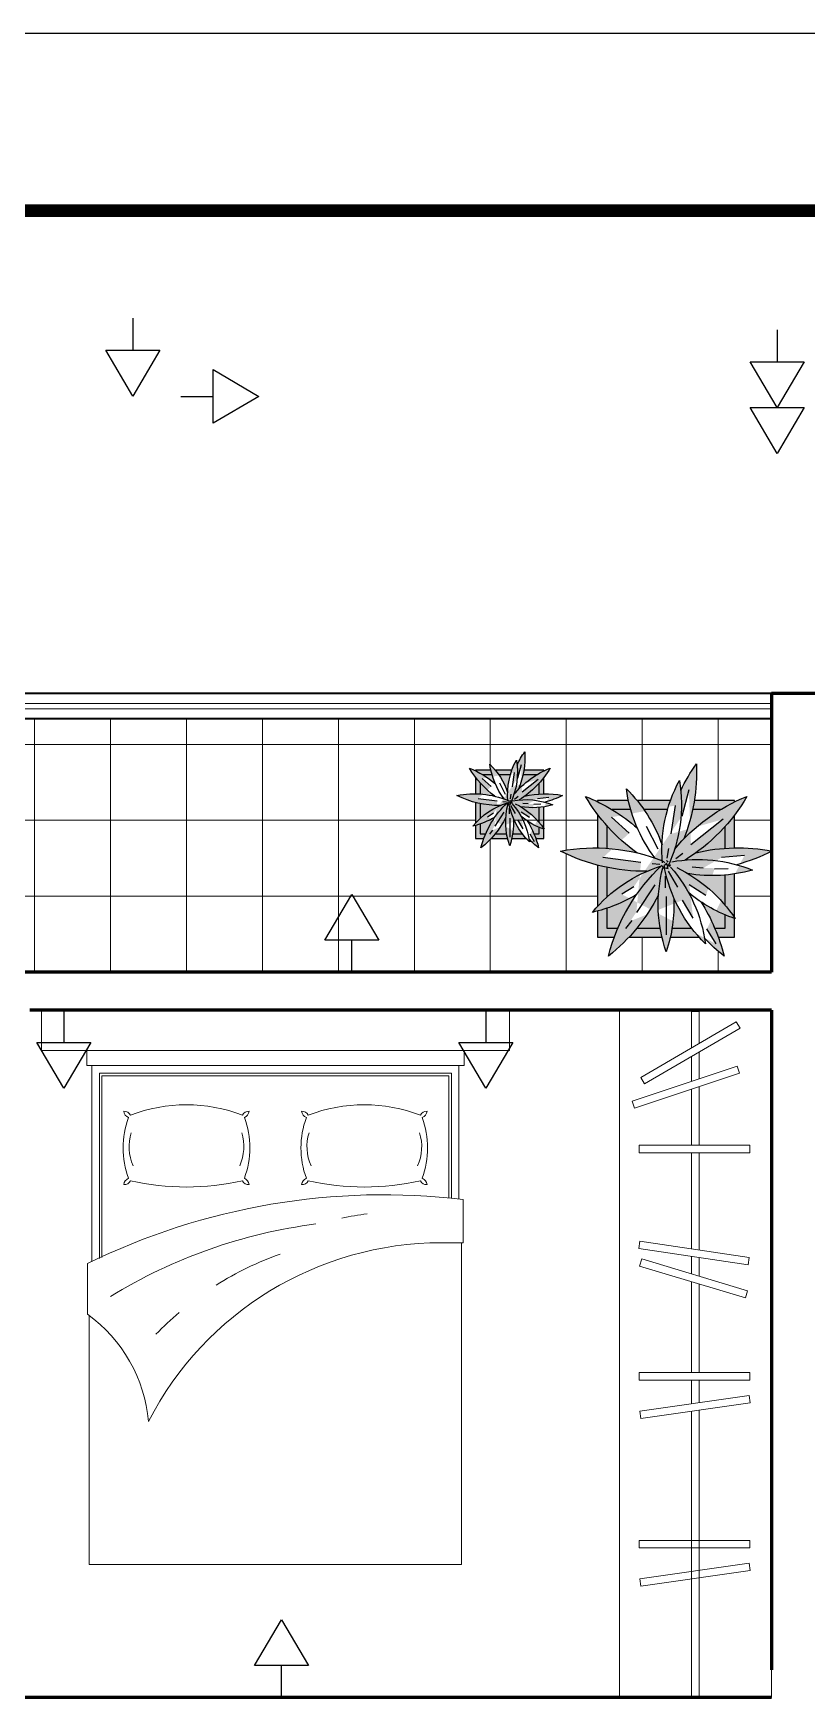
# Model space of a CAD drawing. Header units: millimetres. Extents: x 1127 to 14330, y -137 to 7568.
# Drawn here: x 12669 to 12974, y 6910 to 7568 of the extents above; entities that cross this region are included whole.
import ezdxf

# ---------------------------------------------------------------- set-up
doc = ezdxf.new("R2010")
doc.units = ezdxf.units.MM
doc.header["$LTSCALE"] = 0.01
for name, color, linetype, lineweight in [('0.05', 8, 'Continuous', 5), ('0.20', 7, 'Continuous', 20), ('0.35', 150, 'Continuous', 35), ('0.60', 4, 'Continuous', 60)]:
    doc.layers.add(name, color=color, linetype=linetype, lineweight=lineweight)
doc.layers.add('HAC_MOB', color=61, linetype='Continuous')
doc.layers.add('mob', color=8, linetype='Continuous')

# ---------------------------------------------------------------- blocks, each defined once
blk = doc.blocks.new('-Vaso com Planta 2')
at = {"layer": 'HAC_MOB'}
h = blk.add_hatch(color=69, dxfattribs=at)
h.set_gradient(color1=(63, 82, 30), color2=(145, 188, 73), rotation=45, one_color=1, tint=0.51, name='SPHERICAL')
edge = h.paths.add_edge_path()
edge.add_arc((35.17, -32.07), 48.17, 170.1628, 172.3064)
edge.add_arc((-46.31, 8.76), 48.17, 314.4622, 336.3144)
edge.add_arc((45.93, -12.68), 48.17, 177.5091, 198.9221)
edge.add_arc((-45.21, -12.68), 48.17, 341.0779, 363.7436)
edge.add_arc((56.66, 17.52), 60.22, 206.7022, 231.6494)
edge.add_arc((-39.18, -44.07), 60.22, 13.8052, 35.1221)
edge.add_arc((35.16, 31.7), 48.17, 238.6173, 257.3835)
edge.add_arc((-12.51, -45.98), 48.17, 39.5393, 66.6629)
edge.add_arc((7.64, 58.46), 60.22, 268.9772, 297.1039)
edge.add_arc((23.86, -54.3), 60.22, 79.2597, 103.262)
edge.add_arc((-25.21, 53.13), 60.22, 305.8289, 329.8312)
edge.add_arc((49.4, -32.97), 60.22, 111.987, 131.1284)
edge.add_arc((-34.3, 31.78), 48.17, 336.2594, 352.3064)
edge.add_arc((47.18, -9.05), 48.17, 134.4622, 160.6985)
edge.add_arc((-46.43, 5.26), 48.17, 1.9128, 28.3064)
edge.add_arc((43.48, 20.13), 48.17, 170.4622, 174.4001)
edge.add_arc((-58.75, -1.21), 60.22, 25.6238, 35.2857)
edge.add_arc((50.56, 30.88), 60.22, 177.4415, 201.4438)
edge.add_arc((-48.8, -32.97), 60.22, 44.0107, 68.013)
edge.add_arc((25.8, 53.13), 60.22, 210.1688, 234.1711)
edge.add_arc((-23.26, -54.3), 60.22, 76.738, 100.7403)
edge.add_arc((-7.04, 58.46), 60.22, 242.8961, 254.7474)
edge.add_arc((-10.08, -46.07), 48.17, 105.4184, 111.9405)
edge.add_arc((-14.88, 44.94), 48.17, 254.0963, 279.6725)
edge.add_arc((17.79, -43.98), 48.17, 120.6679, 146.5173)
edge.add_arc((-37.81, 28.23), 48.17, 288.6731, 303.69)
edge.add_arc((39.78, -44.07), 60.22, 147.6545, 166.1948)
edge.add_arc((-56.06, 17.52), 60.22, 308.3506, 316.6199)
edge = h.paths.add_edge_path(flags=16)
edge.add_line((-7.11, 25.01), (-4.78, 16.23))
edge.add_line((10.97, -6.9), (14.95, -9.37))
edge.add_line((-16.06, -25.69), (-13.04, -20.75))
edge.add_line((-25.39, 3.38), (-17.84, 2.7))
edge.add_line((-11.8, -0.73), (-8.24, -0.46))
edge.add_line((-20.03, -1), (-15.51, -1.14))
edge.add_line((-12.76, -9.78), (-7.27, -6.21))
edge.add_line((-8.51, -17.19), (-5.08, -11.29))
edge.add_line((11.66, -18.01), (13.72, -20.61))
edge.add_line((4.11, -6.21), (10.15, -15.4))
edge.add_line((8.64, 1.05), (21.13, 2.7))
edge.add_line((12.48, 10.79), (18.38, 16))
edge.add_line((-2.61, 19.84), (-1.24, 10.51))
edge.add_line((-18.39, 15.31), (-7.82, 6.95))
h = blk.add_hatch(color=35, dxfattribs=at)
h.set_gradient(color1=(160, 120, 75), color2=(204, 178, 147), rotation=45, one_color=1, tint=0.69, name='CYLINDER')
h.paths.add_polyline_path([(9.96, -20.5), (2.33, -20.5, -0.015873), (1.74, -23.5), (12.57, -23.5, -0.016519)])
h.paths.add_polyline_path([(22.9, -14.89, -0.016251), (19.9, -13.99), (19.9, -20.5), (16.23, -20.5, -0.01339), (17.41, -23.5), (22.9, -23.5)])
h.paths.add_polyline_path([(22.9, 0.21, -0.012796), (19.9, -0.5), (19.9, -10.34, -0.021954), (22.9, -13.32)])
h.paths.add_polyline_path([(22.9, 16.91, -0.0197), (19.9, 13.23), (19.9, 5.78, -0.012468), (22.9, 5.9)])
h.paths.add_polyline_path([(22.9, 21.1), (22.9, 21.5), (12.76, 21.5, -0.016061), (12, 18.5), (18.15, 18.5, -0.022471)])
h.paths.add_polyline_path([(9.93, 21.5), (-1.08, 21.5, -0.016359), (-0.12, 18.5), (7.66, 18.5, -0.019535)])
h.paths.add_polyline_path([(-8.92, 21.5), (-22.1, 21.5), (-22.1, 21, -0.021551), (-17.55, 18.5), (-8.37, 18.5, -0.012666)])
h.paths.add_polyline_path([(-19.1, 13.01, -0.019575), (-22.1, 16.65), (-22.1, 5.9, -0.012469), (-19.1, 5.77)])
h.paths.add_polyline_path([(-19.1, -3.05, -0.015684), (-22.1, -2.69), (-22.1, -16.98, -0.02585), (-19.1, -13)])
h.paths.add_polyline_path([(-19.1, -16.16, -0.016676), (-22.1, -17.31), (-22.1, -23.5), (-16.81, -23.5, -0.01339), (-15.63, -20.5), (-19.1, -20.5)])
h.paths.add_polyline_path([(-1.6, -20.5), (-8.04, -20.5, -0.02025), (-10.53, -23.5), (-1.01, -23.5, -0.015873)])
h = blk.add_hatch(color=254, dxfattribs=at)
h.set_gradient(color1=(223, 210, 179), rotation=45, one_color=1, tint=1, name='SPHERICAL')
h.paths.add_polyline_path([(-11.09, -11.85, -0.047299), (-19.1, -16.16), (-19.1, -20.5), (-15.63, -20.5, -0.040591)])
h.paths.add_polyline_path([(-2.19, -10.59, -0.059914), (-8.04, -20.5), (-1.6, -20.5, -0.051645)])
h.paths.add_polyline_path([(2.86, -9.54, -0.057127), (2.33, -20.5), (9.96, -20.5, -0.054366)])
h.paths.add_polyline_path([(19.9, -13.99, -0.056421), (10.07, -9.43, -0.052732), (16.23, -20.5), (19.9, -20.5)])
h.paths.add_polyline_path([(19.9, -0.5, -0.055763), (6.57, -1.75, -0.082884), (19.9, -10.34)])
h.paths.add_polyline_path([(19.9, 13.23, -0.055384), (10.04, 4.31, -0.041451), (19.9, 5.78)])
h.paths.add_polyline_path([(18.15, 18.5), (12, 18.5, -0.033802), (9.79, 12.39, -0.043099)])
h.paths.add_polyline_path([(7.66, 18.5), (-0.12, 18.5, -0.061338), (1.71, 6.87, -0.068124)])
h.paths.add_polyline_path([(-8.37, 18.5), (-17.55, 18.5, -0.06437), (-5.49, 8.87, -0.041838)])
h.paths.add_polyline_path([(-19.1, 13.01), (-19.1, 5.77, -0.040622), (-9.44, 4.31, -0.054138)])
h.paths.add_polyline_path([(-6.78, -2.55, -0.064244), (-19.1, -3.05), (-19.1, -13, -0.084446)])
for p, q in [((-7.11, 25.01), (-4.78, 16.23)), ((-2.61, 19.84), (-1.24, 10.51)), ((-18.39, 15.31), (-7.82, 6.95)), ((3.02, 5.44), (6.86, 12.98)), ((12.48, 10.79), (18.38, 16)), ((-0.4, 5.7), (0.11, 2.52)), ((-25.39, 3.38), (-17.84, 2.7)), ((-5.11, 4.05), (-2.82, 2.27)), ((2.4, 0.49), (4.94, 0.62)), ((8.64, 1.05), (21.13, 2.7)), ((-20.03, -1), (-15.51, -1.14)), ((-11.8, -0.73), (-8.24, -0.46)), ((-3.45, -7.01), (-0.4, -1.8)), ((0.52, -7.21), (0.52, -3.45)), ((-12.76, -9.78), (-7.27, -6.21)), ((0.34, -10.1), (0.34, -22.71)), ((4.11, -6.21), (10.15, -15.4)), ((10.97, -6.9), (14.95, -9.37)), ((-8.51, -17.19), (-5.08, -11.29)), ((-16.06, -25.69), (-13.04, -20.75)), ((11.66, -18.01), (13.72, -20.61))]:
    blk.add_line(p, q)
for points in [[(-4.46, 24.83, 0.042183), (-9.6, 33.57, 0.105114), (-5.49, 8.87)], [(1.55, 0.97, 0.146863), (-4.02, 28.11, 0.153151), (-0.07, -0.45, 0.092694)], [(-2.38, 5.38, 0.124777), (-26.25, 22.87, 0.123205), (-5.87, 1.91)], [(3.97, 2.54, 0.130259), (13.43, 25.33, 0.11498), (1.71, 6.87)], [(10.04, 4.31, 0.105114), (26.85, 22.87, 0.083715), (9.79, 12.39)], [(-9.44, 4.31, 0.105114), (-34.48, 4.86, 0.051757), (-22.89, 0.37)], [(6.57, -1.75, 0.123346), (35.08, 4.86, 0.142453), (1.6, 1.65)], [(-1.48, 1.32, 0.141549), (-28.08, -1.39, 0.112063), (-6.78, -2.55, 0.112063)], [(0.24, 1.81, 0.003013), (-0.17, 1.22)], [(1.65, 1.74, 0.00547), (0.85, 1.04)], [(2.86, -9.54, 0.109285), (19.3, -29.7, 0.147252), (1.65, 0.19, 0.110444)], [(10.07, -9.43, 0.082067), (24.63, -15.31, 0.145494), (1.85, 0)], [(-3.16, -0.6, 0.134965), (-22.39, -17.41, 0.092177), (-7.02, -8.81)], [(-1.12, -0.39, 0.146863), (-12.57, -25.62, 0.151657), (0.97, -0.46, 0.092989)], [(-2.19, -10.59, 0.093705), (0.36, -28.3, 0.146863), (1.43, -0.62)], [(-11.09, -11.85, 0.081074), (-18.7, -29.7, 0.036097), (-12.29, -23.84)]]:
    blk.add_lwpolyline(points, format="xyb")
for points in [[(-22.1, 21), (-22.1, 21.5), (-8.92, 21.5)], [(-22.1, 5.9), (-22.1, 16.65)], [(-17.55, 18.5), (-8.37, 18.5)], [(-1.08, 21.5), (9.93, 21.5)], [(-0.12, 18.5), (7.66, 18.5)], [(12, 18.5), (18.15, 18.5)], [(12.76, 21.5), (22.9, 21.5), (22.9, 21.1)], [(22.9, 16.91), (22.9, 5.9)], [(-19.1, 5.77), (-19.1, 13.01)], [(19.9, 13.23), (19.9, 5.78)], [(-1.24, 0.25), (-0.63, 0.07), (-0.88, -0.21)], [(0.13, -0.11), (-0.13, 0.11), (0.2, 0.86), (0.66, 0.36), (1.16, 0.14), (0.91, -0.64), (-0.3, -0.9), (0.02, -0.29)], [(22.9, 0.21), (22.9, -13.32)], [(-22.1, -16.98), (-22.1, -2.69)], [(-19.1, -13), (-19.1, -3.05)], [(1.13, -0.79), (1.45, -0.43), (1.42, -0.11)], [(19.9, -0.5), (19.9, -10.34)], [(-15.63, -20.5), (-19.1, -20.5), (-19.1, -16.16)], [(19.9, -13.99), (19.9, -20.5), (16.23, -20.5)], [(22.9, -14.89), (22.9, -23.5), (17.41, -23.5)], [(-16.81, -23.5), (-22.1, -23.5), (-22.1, -17.31)], [(-1.6, -20.5), (-8.04, -20.5)], [(9.96, -20.5), (2.33, -20.5)], [(-1.01, -23.5), (-10.53, -23.5)], [(12.57, -23.5), (1.74, -23.5)]]:
    blk.add_lwpolyline(points)

msp = doc.modelspace()

# ---------------------------------------------------------------- hatches: boundary and pattern name
at = {"layer": '0.05'}
h = msp.add_hatch(dxfattribs=at)
h.set_pattern_fill('_USER,_O', color=256, scale=30, double=1, pattern_type=0)
h.set_pattern_definition([(0, (12159.09, 7196.938), (0, 30), []), (90, (12159.09, 7196.938), (-30, 2e-15), [])])
h.paths.add_polyline_path([(12159.091, 7297.049), (12159.091, 7196.938), (12462.591, 7196.938), (12564.9, 7196.938), (12564.9, 7297.049)])
h.paths.add_polyline_path([(12445.373, 7227.981, -1), (12402.356, 7227.981, -1)], flags=16)
h.paths.add_polyline_path([(12440.955, 7229.975, -0.0104643), (12441.024, 7229.258), (12424.589, 7228.035), (12423.518, 7210.778, -0.0104643), (12422.799, 7210.807), (12423.864, 7227.981), (12406.705, 7226.704, -0.0104643), (12406.667, 7227.423), (12423.909, 7228.707), (12424.93, 7245.155, -0.0104643), (12425.648, 7245.096), (12424.634, 7228.76)], flags=0)
h.paths.add_polyline_path([(12390.196, 7246.112), (12390.213, 7208.612, -0.4142136), (12383.966, 7202.359), (12346.466, 7202.342, -0.4142136), (12340.213, 7208.589), (12340.196, 7246.089, -0.4142136), (12346.443, 7252.342), (12383.943, 7252.359, -0.4142136)], flags=16)
h.paths.add_polyline_path([(12389.571, 7246.112), (12389.588, 7208.612, -0.4142136), (12383.966, 7202.984), (12346.466, 7202.967, -0.4142136), (12340.838, 7208.589), (12340.821, 7246.089, -0.4142136), (12346.443, 7251.717), (12383.943, 7251.734, -0.4142136)], flags=0)
h.paths.add_polyline_path([(12280.841, 7208.758, 0.0150438), (12280.841, 7208.382)], flags=0)
h.paths.add_polyline_path([(12330.821, 7246.089), (12330.838, 7208.589, -0.4142136), (12324.591, 7202.337), (12287.091, 7202.32, -0.4142136), (12280.838, 7208.567), (12280.821, 7246.067, -0.4142136), (12287.068, 7252.32), (12324.568, 7252.337, -0.4142136)], flags=16)
h.paths.add_polyline_path([(12270.838, 7208.567), (12270.821, 7246.067, 0.3988987), (12264.897, 7252.306), (12227.071, 7252.297, 0.3910755), (12220.841, 7246.544), (12220.841, 7208.359, 0.3903324), (12226.762, 7202.306), (12264.588, 7202.314, 0.4143462)], flags=0)
h.paths.add_polyline_path([(12270.821, 7246.067), (12270.838, 7208.567, -0.4142136), (12264.591, 7202.314), (12227.091, 7202.297, -0.4142136), (12220.838, 7208.544), (12220.821, 7246.044, -0.4142136), (12227.068, 7252.297), (12264.568, 7252.314, -0.4142136)], flags=16)
h.paths.add_polyline_path([(12209.325, 7227.981, -1), (12166.308, 7227.981, -1)], flags=16)
h.paths.add_polyline_path([(12205.015, 7227.423, -0.0104643), (12204.976, 7226.704), (12187.817, 7227.981), (12188.882, 7210.807, -0.0104643), (12188.163, 7210.778), (12187.092, 7228.035), (12170.657, 7229.258, -0.0104643), (12170.726, 7229.975), (12187.047, 7228.76), (12186.033, 7245.096, -0.0104643), (12186.751, 7245.155), (12187.772, 7228.707)], flags=0)
h.paths.add_polyline_path([(12564.9, 7297.049), (12564.9, 7196.938), (12667.21, 7196.938), (12960.091, 7196.938), (12960.091, 7297.049)])
h.paths.add_polyline_path([(12868.442, 7254.176), (12868.442, 7251.575), (12866.358, 7251.575, -0.0133905), (12867.068, 7249.775), (12870.242, 7249.775), (12870.242, 7253.487, -0.0166756)], flags=16)
h.paths.add_polyline_path([(12835.935, 7266.787, -0.0508798), (12843.242, 7267.415), (12843.242, 7274.017, -0.0297133), (12840.869, 7277.592, -0.0179828), (12843.242, 7276.533), (12843.242, 7276.775), (12849.326, 7276.775, -0.0201725), (12848.921, 7279.071, -0.0269327), (12851.021, 7276.775), (12857.63, 7276.775, -0.0375631), (12859.395, 7280.737, -0.0171842), (12859.656, 7278.768, -0.0421831), (12862.741, 7284.014, -0.050293), (12862.336, 7276.775), (12870.242, 7276.775), (12870.242, 7276.474, -0.018903), (12872.733, 7277.592, -0.0310816), (12870.242, 7273.86), (12870.242, 7267.413, -0.0517073), (12877.668, 7266.787, -0.0517571), (12870.712, 7264.092, 0.089383), (12860.502, 7265.021, 0.1232053), (12872.733, 7277.592, 0.124777), (12858.407, 7267.102, -0.032607), (12857.024, 7263.6), (12857.164, 7263.335), (12856.419, 7263.489, 0.1351341), (12863.301, 7249.775), (12857.587, 7249.775, -0.0259669), (12856.763, 7246.891, -0.0259669), (12855.939, 7249.775), (12849.438, 7249.775, -0.0380414), (12845.404, 7246.052, -0.026946), (12846.535, 7249.775), (12843.242, 7249.775), (12843.242, 7254.94, -0.009273), (12842.2, 7254.686, -0.0137047), (12843.242, 7255.88), (12843.242, 7263.998, -0.0542787)], flags=16)
h.paths.add_polyline_path([(12876.871, 7244.802, -0.0508798), (12891.485, 7246.058), (12891.485, 7259.263, -0.0297133), (12886.74, 7266.412, -0.0179828), (12891.485, 7264.295), (12891.485, 7264.779), (12903.654, 7264.779, -0.0201725), (12902.844, 7269.37, -0.0269327), (12907.044, 7264.779), (12920.263, 7264.779, -0.0375631), (12923.791, 7272.702, -0.0171842), (12924.314, 7268.764, -0.0421831), (12930.483, 7279.256, -0.050293), (12929.674, 7264.779), (12945.485, 7264.779), (12945.485, 7264.177, -0.018903), (12950.469, 7266.412, -0.0310816), (12945.485, 7258.948), (12945.485, 7246.054, -0.0517073), (12960.338, 7244.802, -0.0517571), (12946.426, 7239.412, -0.0284659), (12952.656, 7237.305, -0.0317691), (12945.485, 7235.746), (12945.485, 7218.602, -0.0026986), (12945.833, 7218.084, -0.001586), (12945.485, 7218.202), (12945.485, 7210.779), (12939.138, 7210.779, -0.026946), (12941.399, 7203.332, -0.0360974), (12933.715, 7210.37, -0.0093536), (12934.045, 7208.232, -0.0152602), (12931.604, 7210.779), (12920.177, 7210.779, -0.0259669), (12918.528, 7205.01, -0.0259669), (12916.88, 7210.779), (12903.878, 7210.779, -0.0380414), (12895.81, 7203.332, -0.026946), (12898.071, 7210.779), (12891.485, 7210.779), (12891.485, 7221.108, -0.009273), (12889.402, 7220.601, -0.0137047), (12891.485, 7222.988), (12891.485, 7239.224, -0.0542787)])
h.paths.add_polyline_path([(12917.567, 7239.145), (12917.868, 7238.2), (12919.33, 7237.899), (12918.824, 7238.853), (12919.115, 7239.102), (12918.728, 7240.005), (12918.169, 7239.403)], flags=16)

# ---------------------------------------------------------------- linework, layer by layer
msp.add_line((10129.813, 7567.821), (14329.813, 7567.821))
at = {"color": 7}
for p, q in [((12707.965, 7455.31), (12707.965, 7442.618)), ((12962.349, 7450.73), (12962.349, 7438.039)), ((12707.965, 7424.549), (12697.319, 7442.618)), ((12697.319, 7442.618), (12718.611, 7442.618)), ((12718.611, 7442.618), (12707.965, 7424.549)), ((12739.626, 7435.061), (12757.695, 7424.414)), ((12739.626, 7413.768), (12739.626, 7435.061)), ((12962.349, 7419.97), (12951.703, 7438.039)), ((12951.703, 7438.039), (12972.995, 7438.039)), ((12972.995, 7438.039), (12962.349, 7419.97)), ((12726.934, 7424.414), (12739.626, 7424.414)), ((12757.695, 7424.414), (12739.626, 7413.768)), ((12962.349, 7401.901), (12951.703, 7419.97)), ((12951.703, 7419.97), (12972.995, 7419.97)), ((12972.995, 7419.97), (12962.349, 7401.901)), ((12783.764, 7209.63), (12794.41, 7227.699)), ((12794.41, 7227.699), (12805.056, 7209.63)), ((12805.056, 7209.63), (12783.764, 7209.63)), ((12794.41, 7196.938), (12794.41, 7209.63)), ((12680.738, 7181.938), (12680.738, 7169.247)), ((12847.387, 7181.938), (12847.387, 7169.247)), ((12680.738, 7151.178), (12670.092, 7169.247)), ((12670.092, 7169.247), (12691.384, 7169.247)), ((12691.384, 7169.247), (12680.738, 7151.178)), ((12847.387, 7151.178), (12836.741, 7169.247)), ((12836.741, 7169.247), (12858.033, 7169.247)), ((12858.033, 7169.247), (12847.387, 7151.178)), ((12756.047, 6923.13), (12766.693, 6941.199)), ((12766.693, 6941.199), (12777.34, 6923.13)), ((12777.34, 6923.13), (12756.047, 6923.13)), ((12766.693, 6910.438), (12766.693, 6923.13))]:
    msp.add_line(p, q, dxfattribs=at)
at = {"const_width": 5}
msp.add_lwpolyline([(10379.813, 4687.821), (10379.813, 7497.821), (14259.813, 7497.821), (14259.813, 4687.821)], close=True, dxfattribs=at)
at = {"layer": '0.05'}
for p, q in [((12671.829, 7181.938), (12671.829, 7166.056)), ((12856.653, 7166.056), (12856.653, 7181.938)), ((12900.091, 6910.438), (12900.091, 7181.438)), ((12946.252, 7177.386), (12908.568, 7155.415)), ((12928.591, 7178.438), (12928.591, 7181.438)), ((12928.591, 7181.438), (12931.591, 7181.438)), ((12928.591, 7167.089), (12928.591, 7178.438)), ((12931.591, 7168.838), (12931.591, 7181.438)), ((12946.252, 7177.386), (12947.74, 7174.832)), ((12960.091, 7181.438), (12960.091, 6910.438)), ((12910.057, 7152.861), (12947.74, 7174.832)), ((12671.829, 7166.056), (12856.653, 7166.056)), ((12931.591, 7154.87), (12931.591, 7165.416)), ((12946.541, 7159.851), (12905.156, 7146.063)), ((12928.591, 7153.87), (12928.591, 7163.667)), ((12947.475, 7157.046), (12946.541, 7159.851)), ((12906.09, 7143.258), (12947.475, 7157.046)), ((12908.568, 7155.415), (12910.057, 7152.861)), ((12928.591, 7128.629), (12928.591, 7150.755)), ((12931.591, 7128.629), (12931.591, 7151.754)), ((12905.156, 7146.063), (12906.09, 7143.258)), ((12907.932, 7128.629), (12907.932, 7125.673)), ((12951.553, 7128.629), (12907.932, 7128.629)), ((12907.932, 7125.673), (12951.553, 7125.673)), ((12928.591, 7087.682), (12928.591, 7125.673)), ((12931.591, 7087.238), (12931.591, 7125.673)), ((12951.553, 7125.673), (12951.553, 7128.629)), ((12838.387, 7107.182), (12838.387, 7090.079)), ((12838.387, 7090.079), (12829.767, 7090.079)), ((12908.188, 7090.704), (12907.755, 7087.78)), ((12907.755, 7087.78), (12950.905, 7081.39)), ((12951.338, 7084.314), (12908.188, 7090.704)), ((12690.094, 7081.902), (12690.094, 7061.834)), ((12908.929, 7083.687), (12908.08, 7080.856)), ((12908.08, 7080.856), (12949.863, 7068.328)), ((12950.712, 7071.159), (12908.929, 7083.687)), ((12928.591, 7077.792), (12928.591, 7084.694)), ((12931.591, 7076.893), (12931.591, 7084.25)), ((12950.905, 7081.39), (12951.338, 7084.314)), ((12928.591, 7038.786), (12928.591, 7074.706)), ((12931.591, 7038.786), (12931.591, 7073.807)), ((12949.863, 7068.328), (12950.712, 7071.159)), ((12907.932, 7038.786), (12907.932, 7035.83)), ((12951.553, 7038.786), (12907.932, 7038.786)), ((12951.553, 7035.83), (12951.553, 7038.786)), ((12907.932, 7035.83), (12951.553, 7035.83)), ((12928.591, 7026.534), (12928.591, 7035.83)), ((12931.591, 7026.962), (12931.591, 7035.83)), ((12951.353, 7029.784), (12908.17, 7023.618)), ((12908.588, 7020.692), (12951.771, 7026.858)), ((12951.771, 7026.858), (12951.353, 7029.784)), ((12908.17, 7023.618), (12908.588, 7020.692)), ((12928.591, 6910.438), (12928.591, 7023.548)), ((12931.591, 6910.438), (12931.591, 7023.977)), ((12907.932, 6972.493), (12907.932, 6969.537)), ((12951.553, 6972.493), (12907.932, 6972.493)), ((12907.932, 6969.537), (12951.553, 6969.537)), ((12928.591, 6960.242), (12928.591, 6969.537)), ((12931.591, 6960.67), (12931.591, 6969.537)), ((12951.553, 6969.537), (12951.553, 6972.493)), ((12951.353, 6963.492), (12908.17, 6957.326)), ((12908.588, 6954.4), (12951.771, 6960.565)), ((12951.771, 6960.565), (12951.353, 6963.492)), ((12960.091, 6910.438), (12960.091, 6965.117)), ((12908.17, 6957.326), (12908.588, 6954.4)), ((12960.091, 6910.438), (12900.091, 6910.438))]:
    msp.add_line(p, q, dxfattribs=at)
msp.add_lwpolyline([(12689.741, 7160.056), (12838.741, 7160.056), (12838.741, 7166.056), (12689.741, 7166.056)], close=True, dxfattribs=at)
for points in [[(12836.741, 7137.013), (12836.741, 7160.056), (12691.741, 7160.056), (12691.741, 7082.595)], [(12836.741, 7107.351), (12836.741, 7160.056)], [(12833.741, 7137.264), (12833.741, 7157.056), (12694.741, 7157.056), (12694.741, 7083.832)], [(12832.741, 7137.12), (12832.741, 7156.056), (12695.741, 7156.056), (12695.741, 7084.237)], [(12832.741, 7107.728), (12832.741, 7156.056)], [(12833.741, 7107.639), (12833.741, 7157.056)], [(12690.741, 7061.357), (12690.741, 6963.056), (12837.741, 6963.056), (12837.741, 7090.079)]]:
    msp.add_lwpolyline(points, dxfattribs=at)
for points in [[(12706.245, 7139.505, -0.243867), (12704.335, 7142.017, -0.337135), (12706.998, 7140.463, -0.1873351), (12751.246, 7140.463, -0.337135), (12753.91, 7142.017, -0.2434911), (12752.004, 7139.507, -0.1798852), (12751.999, 7115.553, -0.243867), (12753.91, 7113.041, -0.337135), (12751.246, 7114.596, -0.1132686), (12706.998, 7114.596, -0.337135), (12704.335, 7113.041, -0.243867), (12706.245, 7115.553, -0.1744172), (12706.241, 7139.507)], [(12822.236, 7139.505, 0.243867), (12824.147, 7142.017, 0.337135), (12821.483, 7140.463, 0.1873351), (12777.235, 7140.463, 0.337135), (12774.572, 7142.017, 0.2434911), (12776.478, 7139.507, 0.1798852), (12776.482, 7115.553, 0.243867), (12774.572, 7113.041, 0.337135), (12777.235, 7114.596, 0.1132686), (12821.483, 7114.596, 0.337135), (12824.147, 7113.041, 0.243867), (12822.236, 7115.553, 0.1744172), (12822.24, 7139.507)]]:
    msp.add_lwpolyline(points, format="xyb", dxfattribs=at)
for centre, radius, start, end in [((12724.634, 7128.049), 18.178, 162.367616, 204.510238), ((12733.611, 7128.049), 18.178, 335.489762, 17.632384), ((12794.87, 7128.049), 18.178, 162.367616, 204.510238), ((12803.848, 7128.049), 18.178, 335.489762, 17.632384), ((12807.016, 6843.629), 265.414, 83.211792, 116.137439), ((12823.262, 6933.706), 169.371, 97.727018, 101.172402), ((12806.621, 6893.616), 205.601, 97.380584, 121.522239), ((12829.767, 6960.083), 129.996, 90, 152.78878), ((12808.699, 6965.762), 127.176, 109.541532, 122.260992), ((12655.457, 7014.135), 58.948, 5.247726, 54.014035), ((12808.699, 6965.762), 127.176, 130.440221, 136.093481)]:
    msp.add_arc(centre, radius, start, end, dxfattribs=at)
at = {"layer": '0.20'}
for p, q in [((12960.091, 7303.049), (12153.091, 7303.049)), ((12960.091, 7301.049), (12153.091, 7301.049))]:
    msp.add_line(p, q, dxfattribs=at)
at = {"layer": '0.35'}
for p, q in [((13330.091, 7307.049), (12149.091, 7307.049)), ((12960.091, 7297.049), (12159.091, 7297.049))]:
    msp.add_line(p, q, dxfattribs=at)
at = {"layer": '0.60'}
for p, q in [((12960.091, 7307.049), (12960.091, 7196.938)), ((13315.091, 7307.049), (12960.091, 7307.049)), ((12960.091, 7196.938), (12656.829, 7196.938)), ((12684.091, 7196.938), (12684.091, 7196.938)), ((12960.091, 7181.938), (12667.21, 7181.938)), ((12960.091, 7181.938), (12960.091, 7028.66)), ((12960.091, 7181.438), (12960.091, 6921.438)), ((12960.091, 6910.438), (12569.091, 6910.438))]:
    msp.add_line(p, q, dxfattribs=at)

# ---------------------------------------------------------------- block references
at = {"layer": 'mob', "color": 7}
for p, xscale, yscale, zscale in [((12856.981, 7263.873), -0.5999999999912689, 0.5999999999912689, 0.5999999999994543), ((12918.964, 7238.973), -1.200000000011642, 1.19999999999709, 1.199999999998909)]:
    msp.add_blockref('-Vaso com Planta 2', p, dxfattribs=dict(at, xscale=xscale, yscale=yscale, zscale=zscale))

doc.saveas('drawing.dxf')
